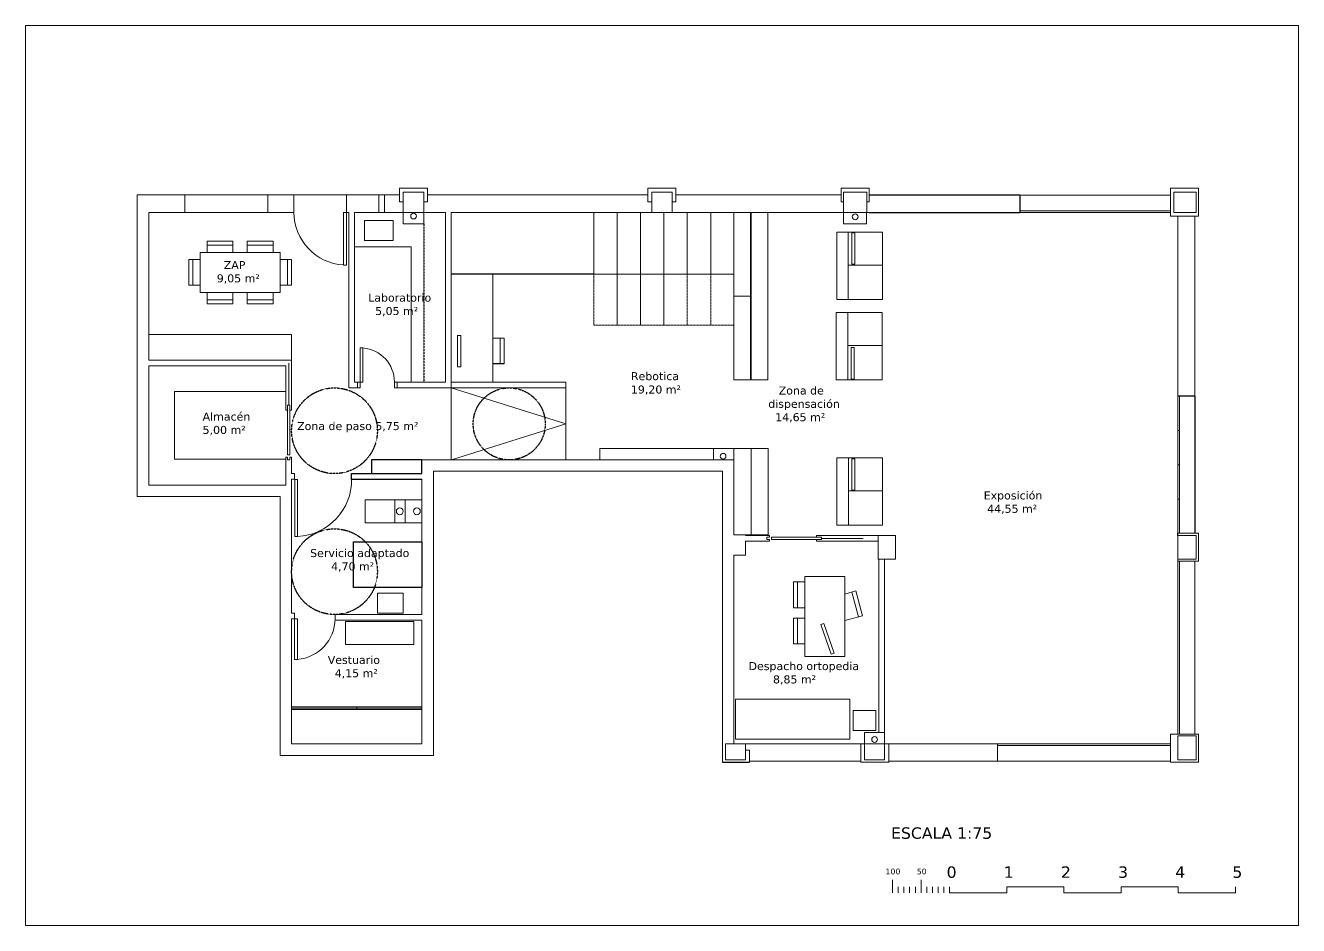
# Model space of a CAD drawing. Header units: inches. Extents: x -96389 to 34443, y 2 to 18625.
# Drawn here: x -53479 to -31204, y 2 to 15752 of the extents above; entities that cross this region are included whole.
import ezdxf

# ---------------------------------------------------------------- set-up
doc = ezdxf.new("R2010")
doc.units = ezdxf.units.IN
doc.header["$LTSCALE"] = 2
doc.header["$MEASUREMENT"] = 0
doc.linetypes.add('LÍNEAS_OCULTASX2', pattern=[0.75, 0.5, -0.25])
for name, color, linetype in [('CARPINTERÍA', 4, 'Continuous'), ('LÍNEA FINA', 4, 'Continuous'), ('LÍNEA GRUESA', 1, 'Continuous'), ('LÍNEA MEDIA', 255, 'Continuous'), ('MOBILIARIO', 8, 'Continuous'), ('TEXTO', 7, 'Continuous')]:
    doc.layers.add(name, color=color, linetype=linetype)

msp = doc.modelspace()

# ---------------------------------------------------------------- linework, layer by layer
at = {"linetype": 'LÍNEAS_OCULTASX2'}
msp.add_line((-46508, 12280), (-46508, 9510), dxfattribs=at)
msp.add_lwpolyline([(-46542, 6717), (-46542, 5917), (-47742, 5917), (-47742, 6717)], close=True)
for centre, radius in [((-48072, 8660), 750), ((-45015, 8780), 630), ((-48072, 6194), 750)]:
    msp.add_circle(centre, radius, dxfattribs=at)
at = {"layer": 'CARPINTERÍA', "lineweight": 9}
for p, q in [((-36082, 12510), (-33447, 12510)), ((-36082, 12480), (-33447, 12480)), ((-48872, 9107), (-48872, 9840)), ((-48892, 8237), (-48892, 8287)), ((-40423, 6795), (-40373, 6795)), ((-39553, 6775), (-38820, 6775)), ((-36471, 3180), (-33447, 3180)), ((-36471, 3150), (-33447, 3150))]:
    msp.add_line(p, q, dxfattribs=at)
for points in [[(-53479, 15752), (-53479, 2), (-31204, 2), (-31204, 15752)], [(-47624, 9510), (-47624, 10110), (-47574, 10110), (-47574, 9510)], [(-33287, 8665), (-33287, 9265), (-33317, 9265), (-33317, 8665)], [(-48892, 8237), (-48852, 8237), (-48852, 9107), (-48892, 9107)], [(-33287, 8065), (-33287, 8665), (-33317, 8665), (-33317, 8065)], [(-33287, 7465), (-33287, 8065), (-33317, 8065), (-33317, 7465)], [(-48722, 6808), (-48767, 6808), (-48767, 7808), (-48722, 7808)], [(-33287, 6865), (-33287, 7465), (-33317, 7465), (-33317, 6865)], [(-40423, 6795), (-40423, 6755), (-39553, 6755), (-39553, 6795)], [(-48722, 4660), (-48772, 4660), (-48772, 5370), (-48722, 5370)]]:
    msp.add_lwpolyline(points, close=True, dxfattribs=at)
for points in [[(-47862, 12480), (-47912, 12480), (-47912, 11560), (-47862, 11560), (-47862, 12480)], [(-47672, 9510), (-47624, 9510), (-47624, 9410), (-47672, 9410)], [(-46976, 9510), (-47024, 9510), (-47024, 9410), (-46976, 9410)], [(-33317, 3351), (-33317, 6375)], [(-33287, 3351), (-33287, 6375)]]:
    msp.add_lwpolyline(points, dxfattribs=at)
for centre, radius, start, end in [((-47859, 12481), 922, 180.0472, 266.7322), ((-47862, 12480), 920, 269.979, 269.993), ((-47626, 9510), 602, 0.0169, 85.004), ((-48765, 7801), 993, 272.5033, 0.5385), ((-48775, 5371), 713, 274.2842, 359.8961)]:
    msp.add_arc(centre, radius, start, end, dxfattribs=at)
at = {"layer": 'LÍNEA FINA', "lineweight": 9}
for p, q in [((-50689, 12786), (-49239, 12786)), ((-48782, 12786), (-47862, 12786)), ((-47295, 12786), (-47195, 12786)), ((-36082, 12780), (-33447, 12780)), ((-50689, 12480), (-49239, 12480)), ((-47295, 12480), (-47195, 12480)), ((-44022, 8780), (-46032, 9410)), ((-46022, 8150), (-44022, 8780))]:
    msp.add_line(p, q, dxfattribs=at)
at = {"layer": 'LÍNEA FINA'}
msp.add_line((-33017, 9265), (-33017, 6865), dxfattribs=at)
at = {"layer": 'LÍNEA FINA', "lineweight": 9}
for points in [[(-46868, 12480), (-46868, 12280), (-46508, 12280), (-46508, 12480)], [(-39167, 12480), (-39167, 12280), (-38761, 12280), (-38761, 12480)], [(-46032, 9510), (-44022, 9510), (-44022, 9410), (-46032, 9410)], [(-46032, 8150), (-46032, 9410), (-46032, 9410)], [(-44022, 9410), (-44022, 8150)], [(-41082, 8150), (-41082, 8350), (-41442, 8350), (-41442, 8150)], [(-33017, 6375), (-33017, 3351)], [(-38447, 3180), (-38447, 3380), (-38797, 3380), (-38797, 3180)], [(-33447, 2880), (-36471, 2880), (-36471, 2880)]]:
    msp.add_lwpolyline(points, dxfattribs=at)
for centre in [(-46688, 12416), (-38962, 12403), (-41272, 8214), (-38622, 3257)]:
    msp.add_circle(centre, 50, dxfattribs=at)
at = {"layer": 'LÍNEA GRUESA', "lineweight": 20}
for p, q in [((-32997, 6415), (-32997, 6825)), ((-33317, 3180), (-33317, 3230))]:
    msp.add_line(p, q, dxfattribs=at)
for points in [[(-46868, 12480), (-46508, 12480), (-46508, 12836), (-46868, 12836)], [(-42522, 12480), (-42162, 12480), (-42162, 12836), (-42522, 12836)], [(-39167, 12480), (-38757, 12480), (-38757, 12836), (-39167, 12836)], [(-33387, 12480), (-32997, 12480), (-32997, 12836), (-33387, 12836)], [(-38561, 6825), (-38561, 6415), (-38256, 6415), (-38256, 6825)], [(-33317, 6415), (-32997, 6415), (-32997, 6825), (-33317, 6825)], [(-41232, 2900), (-40882, 2900), (-40882, 3180), (-41232, 3180)], [(-38797, 2900), (-38447, 2900), (-38447, 3180), (-38797, 3180)]]:
    msp.add_lwpolyline(points, close=True, dxfattribs=at)
for points in [[(-38447, 3180), (-38797, 3180)], [(-33317, 3321), (-33317, 3321), (-32997, 3321), (-32997, 2900), (-33317, 2900), (-33317, 3321)]]:
    msp.add_lwpolyline(points, dxfattribs=at)
at = {"layer": 'LÍNEA MEDIA', "lineweight": 15}
for p, q in [((-50689, 12480), (-50689, 12786)), ((-49239, 12480), (-49239, 12786)), ((-48782, 12480), (-48782, 12786)), ((-47862, 12480), (-47862, 12786)), ((-42587, 12786), (-46443, 12786)), ((-47822, 9410), (-47822, 12480)), ((-47722, 9510), (-47722, 12480)), ((-47722, 9510), (-47722, 12480)), ((-46132, 12480), (-46508, 12480)), ((-46132, 9510), (-46132, 12480)), ((-42522, 12480), (-46032, 12480)), ((-46032, 9410), (-46032, 12480)), ((-38717, 12480), (-38761, 12480)), ((-33017, 9265), (-33017, 12415)), ((-48822, 9894), (-51322, 9894)), ((-48922, 9794), (-51322, 9794)), ((-47822, 9410), (-47672, 9410)), ((-47722, 9510), (-47672, 9510)), ((-47672, 9510), (-47672, 9410)), ((-46976, 9510), (-46132, 9510)), ((-46976, 9510), (-46976, 9410)), ((-46976, 9410), (-46032, 9410)), ((-48922, 9020), (-48892, 9020)), ((-48822, 9020), (-48852, 9020)), ((-48922, 7710), (-48922, 8200)), ((-48922, 8200), (-48892, 8200)), ((-48852, 8200), (-48822, 8200)), ((-48822, 7910), (-48822, 8200)), ((-46022, 8150), (-46542, 8150)), ((-48822, 7710), (-48822, 7810)), ((-48772, 7910), (-48772, 7810)), ((-41282, 7950), (-41282, 2860)), ((-40460, 6825), (-40460, 6795)), ((-40460, 6755), (-40460, 6725)), ((-39640, 6825), (-39640, 6795)), ((-39640, 6725), (-39640, 6755)), ((-40882, 6480), (-41082, 6480)), ((-41082, 6480), (-41082, 3180)), ((-38547, 3380), (-38547, 6415)), ((-38447, 3380), (-38447, 6415)), ((-48822, 5470), (-48772, 5470)), ((-48822, 5370), (-48772, 5370)), ((-48772, 5470), (-48772, 5370)), ((-48062, 5444), (-46542, 5444)), ((-48062, 5344), (-48062, 5444)), ((-48062, 5344), (-46542, 5344)), ((-40882, 3180), (-40882, 2999)), ((-38375, 3180), (-36471, 3180)), ((-36471, 3180), (-36471, 2880)), ((-36471, 2880), (-38375, 2880))]:
    msp.add_line(p, q, dxfattribs=at)
at = {"layer": 'LÍNEA MEDIA'}
for p, q in [((-36082, 12780), (-38717, 12780)), ((-36082, 12780), (-36082, 12480)), ((-38717, 12480), (-36082, 12480)), ((-33017, 9265), (-33317, 9265)), ((-46542, 7910), (-46542, 8150)), ((-47772, 7810), (-47772, 7910)), ((-47772, 7910), (-46542, 7910)), ((-47772, 7810), (-46542, 7810)), ((-33317, 6825), (-33317, 6865)), ((-41282, 2860), (-40810, 2860))]:
    msp.add_line(p, q, dxfattribs=at)
at = {"layer": 'LÍNEA MEDIA', "lineweight": 15}
for points in [[(-46342, 7950), (-46342, 2980), (-49022, 2980), (-49022, 7510), (-51522, 7510), (-51522, 12786)], [(-50689, 12786), (-51522, 12786)], [(-48782, 12786), (-49239, 12786)], [(-47295, 12786), (-47862, 12786)], [(-47295, 12480), (-47295, 12786)], [(-46933, 12786), (-47195, 12786)], [(-47195, 12480), (-47195, 12786)], [(-46868, 12666), (-46933, 12666), (-46933, 12906), (-46443, 12906), (-46443, 12666), (-46508, 12666)], [(-42522, 12666), (-42587, 12666), (-42587, 12906), (-42097, 12906), (-42097, 12666), (-42162, 12666)], [(-42097, 12786), (-42097, 12666)], [(-39207, 12666), (-39207, 12786), (-42097, 12786)], [(-39167, 12666), (-39207, 12666), (-39207, 12906), (-38717, 12906), (-38717, 12666), (-38749, 12666)], [(-33447, 12415), (-33447, 12415), (-33447, 12906), (-32957, 12906), (-32957, 12415), (-33197, 12415), (-33447, 12415)], [(-51322, 9894), (-51322, 12480)], [(-50689, 12480), (-51318, 12480)], [(-48782, 12480), (-49239, 12480)], [(-47822, 12480), (-47862, 12480)], [(-47295, 12480), (-47722, 12480)], [(-46868, 12480), (-47195, 12480)], [(-46508, 12480), (-46508, 12480), (-46132, 12480)], [(-46032, 12480), (-42533, 12480), (-42533, 12480)], [(-42162, 12480), (-39167, 12480)], [(-33317, 12415), (-33317, 9265)], [(-48822, 9020), (-48822, 9894)], [(-48922, 7710), (-51322, 7710), (-51322, 9794)], [(-48922, 9020), (-48922, 9794)], [(-48892, 8200), (-48892, 8150), (-48852, 8150), (-48852, 8200)], [(-46442, 8150), (-41082, 8150)], [(-40882, 6825), (-40882, 6840), (-41082, 6840), (-41082, 8150)], [(-48772, 7910), (-48822, 7910)], [(-48772, 7810), (-48822, 7810)], [(-46542, 7810), (-46542, 5444)], [(-46342, 7950), (-41282, 7950)], [(-48822, 5470), (-48822, 7710)], [(-40460, 6825), (-40882, 6825)], [(-40882, 6480), (-40882, 6725)], [(-40460, 6725), (-40882, 6725)], [(-40510, 6825), (-40460, 6825)], [(-40460, 6795), (-40510, 6795), (-40510, 6755), (-40460, 6755)], [(-38561, 6825), (-39640, 6825)], [(-38561, 6725), (-39640, 6725)], [(-33317, 6415), (-33317, 6375), (-32957, 6375), (-32957, 6865), (-33317, 6865), (-33317, 6865)], [(-40882, 6480), (-41082, 6480)], [(-46542, 5344), (-46542, 3180), (-48822, 3180), (-48822, 5370)], [(-33447, 3351), (-33197, 3351), (-32957, 3351), (-32957, 2860), (-33447, 2860), (-33447, 3351), (-33447, 3351)], [(-38797, 3180), (-40882, 3180)], [(-38865, 3180), (-38865, 3180), (-38865, 2860), (-38375, 2860), (-38375, 3180), (-38447, 3180)], [(-40810, 2860), (-40810, 2860), (-40810, 2860), (-40810, 2860), (-40810, 3070), (-40882, 3070)], [(-38865, 2880), (-40810, 2880)]]:
    msp.add_lwpolyline(points, dxfattribs=at)
msp.add_lwpolyline([(-33317, 12480), (-33317, 12480), (-33317, 12480)], close=True, dxfattribs=at)
at = {"layer": 'MOBILIARIO', "lineweight": 9}
for p, q in [((-41082, 11398), (-41082, 12480)), ((-47546, 12336), (-47046, 12336)), ((-47546, 12336), (-47546, 11989)), ((-47046, 12336), (-47046, 11989)), ((-39282, 12136), (-38482, 12136)), ((-50298, 11908), (-49848, 11908)), ((-49148, 11908), (-49598, 11908)), ((-46732, 11880), (-47722, 11880)), ((-47046, 11989), (-47546, 11989)), ((-46732, 9510), (-46732, 11880)), ((-50551, 11205), (-50551, 11655)), ((-48894, 11205), (-48894, 11655)), ((-50298, 10952), (-49848, 10952)), ((-49148, 10952), (-49598, 10952)), ((-40782, 11015), (-41082, 11015)), ((-39282, 10959), (-38482, 10959)), ((-45176, 9828), (-45176, 10278)), ((-45105, 10028), (-45105, 9828)), ((-48922, 9344), (-50872, 9344)), ((-48922, 8160), (-50872, 8160)), ((-39281, 8184), (-38481, 8184)), ((-47017, 7050), (-47017, 7450)), ((-40482, 6840), (-40882, 6840)), ((-39143, 6107), (-39143, 4707)), ((-39971, 5564), (-39971, 6014)), ((-38901, 5403), (-39019, 5837)), ((-39971, 4933), (-39971, 5383)), ((-48822, 3830), (-46542, 3830)), ((-48822, 3805), (-46542, 3805)), ((-47682, 3780), (-47682, 3830)), ((-46542, 3780), (-48822, 3780)), ((-48822, 3780), (-47053, 3780))]:
    msp.add_line(p, q, dxfattribs=at)
for points in [[(-43534, 12480), (-43534, 11398), (-43125, 11398), (-43125, 12480)], [(-43125, 12480), (-43125, 11398), (-42717, 11398), (-42717, 12480), (-42717, 12480)], [(-42717, 12480), (-42717, 11398), (-42308, 11398), (-42308, 12480), (-42308, 12480)], [(-42308, 12480), (-42308, 11398), (-41899, 11398), (-41899, 11398), (-41899, 11398)], [(-41899, 12480), (-41899, 11398), (-41490, 11398), (-41490, 11398), (-41490, 11398)], [(-41490, 12480), (-41490, 11398), (-41082, 11398), (-41082, 11398), (-41082, 11398)], [(-41082, 12478), (-41082, 9550), (-40782, 9550), (-40782, 12480)], [(-41082, 9550), (-41082, 12480)], [(-40792, 12478), (-40792, 9550), (-40492, 9550), (-40492, 12480)], [(-39282, 12136), (-39282, 10959), (-39082, 10959)], [(-38482, 12136), (-38482, 11559), (-39082, 11559), (-39082, 12136)], [(-38482, 12136), (-38482, 10959), (-39082, 10959), (-39082, 12136)], [(-50298, 11979), (-49848, 11979), (-49848, 11780)], [(-50298, 11780), (-50298, 11979)], [(-49148, 11979), (-49598, 11979), (-49598, 11780)], [(-49148, 11780), (-49148, 11979)], [(-50622, 11205), (-50622, 11655), (-50423, 11655)], [(-50423, 11780), (-49023, 11780), (-49023, 11080), (-50423, 11080), (-50423, 11780)], [(-48824, 11205), (-48824, 11655), (-49023, 11655)], [(-45304, 9510), (-45304, 9510), (-45304, 11398), (-45304, 11398)], [(-50423, 11205), (-50622, 11205)], [(-49023, 11205), (-48824, 11205)], [(-50298, 10881), (-49848, 10881), (-49848, 11080)], [(-50298, 11080), (-50298, 10881)], [(-49148, 10881), (-49598, 10881), (-49598, 11080)], [(-49148, 11080), (-49148, 10881)], [(-39282, 10959), (-38482, 10959)], [(-39292, 10727), (-39292, 9550), (-39092, 9550)], [(-39292, 10727), (-38492, 10727)], [(-38492, 10727), (-38492, 10150), (-39092, 10150), (-39092, 10727)], [(-38492, 10727), (-38492, 9550), (-39092, 9550), (-39092, 10727)], [(-48822, 9894), (-48822, 10344), (-51322, 10344)], [(-45105, 9828), (-45105, 10278), (-45304, 10278)], [(-50872, 8160), (-50872, 9344)], [(-43430, 8150), (-43430, 8350), (-41442, 8350)], [(-41082, 8350), (-41082, 8350), (-40782, 8350), (-40782, 6840)], [(-41082, 8350), (-41082, 8350)], [(-40782, 8350), (-40782, 8350), (-40482, 8350), (-40482, 6840)], [(-39281, 8184), (-39281, 7006), (-39081, 7006)], [(-39281, 8184), (-38481, 8184)], [(-38481, 8184), (-38481, 7606), (-39081, 7606), (-39081, 8184)], [(-38481, 8184), (-38481, 7006), (-39081, 7006), (-39081, 8184)], [(-46837, 7050), (-46837, 7450), (-47537, 7450), (-47537, 7050), (-46837, 7050)], [(-46837, 7450), (-46542, 7450)], [(-46837, 7050), (-46542, 7050)], [(-39843, 4707), (-39843, 6107), (-39143, 6107), (-39143, 4707), (-39843, 4707)], [(-47318, 5468), (-46868, 5468), (-46868, 5818), (-47318, 5818), (-47318, 5468)], [(-40042, 5564), (-40042, 6014), (-39843, 6014)], [(-38833, 5421), (-38951, 5856), (-39143, 5803)], [(-39843, 5564), (-40042, 5564)], [(-40042, 4933), (-40042, 5383), (-39843, 5383)], [(-39143, 5337), (-38833, 5421)], [(-47882, 4920), (-46682, 4920), (-46682, 5320), (-47882, 5320), (-47882, 4920)], [(-39843, 4933), (-40042, 4933)], [(-41057, 3965), (-41057, 3265), (-39057, 3265), (-39057, 3965), (-41057, 3965)], [(-38999, 3417), (-38599, 3417), (-38599, 3767), (-38999, 3767), (-38999, 3417)]]:
    msp.add_lwpolyline(points, dxfattribs=at)
for points in [[(-38967, 12122), (-39023, 12122), (-39023, 11572), (-38967, 11572)], [(-45861, 10328), (-45918, 10328), (-45918, 9778), (-45861, 9778)], [(-38977, 9564), (-39033, 9564), (-39033, 10114), (-38977, 10114)], [(-38966, 8170), (-39022, 8170), (-39022, 7620), (-38966, 7620)], [(-39565, 5268), (-39511, 5287), (-39329, 4768), (-39382, 4749)]]:
    msp.add_lwpolyline(points, close=True, dxfattribs=at)
at = {"layer": 'MOBILIARIO'}
for points in [[(-43534, 11398), (-46032, 11398)], [(-45105, 9828), (-45304, 9828)], [(-46542, 8150), (-47427, 8150), (-47427, 7910)]]:
    msp.add_lwpolyline(points, dxfattribs=at)
at = {"layer": 'MOBILIARIO', "linetype": 'LÍNEAS_OCULTASX2', "lineweight": 9, "ltscale": 0.5}
for points in [[(-43125, 10509), (-43534, 10509), (-43534, 11398), (-43125, 11398)], [(-42717, 10509), (-43125, 10509), (-43125, 11398), (-42717, 11398)], [(-42308, 10509), (-42717, 10509), (-42717, 11398), (-42308, 11398)]]:
    msp.add_lwpolyline(points, close=True, dxfattribs=at)
for points in [[(-41899, 10509), (-42308, 10509), (-42308, 11398), (-41899, 11398)], [(-41490, 10509), (-41899, 10509), (-41899, 11398), (-41490, 11398)], [(-41082, 10509), (-41490, 10509), (-41490, 11398), (-41082, 11398)]]:
    msp.add_lwpolyline(points, dxfattribs=at)
at = {"layer": 'MOBILIARIO', "lineweight": 9, "ltscale": 0.5}
msp.add_lwpolyline([(-41082, 10509), (-41082, 10509), (-41082, 11398), (-41082, 11398)], dxfattribs=at)
at = {"layer": 'MOBILIARIO', "lineweight": 9}
for centre in [(-46929, 7250), (-46631, 7250), (-46631, 7250), (-46631, 7250)]:
    msp.add_circle(centre, 60, dxfattribs=at)
at = {"layer": 'TEXTO', "lineweight": 9}
for p, q in [((-38309, 800), (-38309, 577)), ((-38209, 577), (-38209, 677)), ((-38109, 577), (-38109, 677)), ((-38009, 677), (-38009, 577)), ((-37909, 577), (-37909, 677)), ((-37809, 800), (-37809, 577)), ((-37709, 577), (-37709, 677)), ((-37609, 577), (-37609, 677)), ((-37509, 677), (-37509, 577)), ((-37409, 577), (-37409, 677)), ((-37309, 577), (-37309, 677)), ((-36309, 577), (-36309, 677)), ((-36309, 677), (-35309, 677)), ((-35309, 677), (-35309, 577)), ((-34309, 577), (-34309, 677)), ((-34309, 677), (-33309, 677)), ((-33309, 677), (-33309, 577)), ((-32309, 677), (-32309, 577)), ((-37309, 577), (-36309, 577)), ((-35309, 577), (-34309, 577)), ((-33309, 577), (-32309, 577))]:
    msp.add_line(p, q, dxfattribs=at)

# ---------------------------------------------------------------- texts
at = {"layer": 'TEXTO', "lineweight": 9, "attachment_point": 1}
for s, insert, char_height, width in [('{\\fVerdana|b0|i0|c0|p34;  ZAP\\P9,05 m²}', (-50132, 11630), 140, 6151.24), ('{\\fVerdana|b0|i0|c0|p34;Laboratorio\\P  5,05 m²}', (-47483, 11059), 140, 6151.24), ('{\\fVerdana|b0|i0|c0|p34; Rebotica\\P 19,20 m²}', (-42947, 9685), 140, 6151.24), ('{\\fVerdana|b0|i0|c0|p34;   Zona de \\Pdispensación\\P  14,65 m²}', (-40483, 9434), 140, 6151.24), ('{\\fVerdana|b0|i0|c0|p34;Almacén\\P5,00 m²}', (-50380, 8978), 140, 6151.24), ('{\\fVerdana|b0|i0|c0|p34;Zona de paso 5,75 m²}', (-48726, 8812), 140, 6151.24), ('{\\fVerdana|b0|i0|c0|p34;Exposición\\P 44,55 m²}', (-36713, 7598), 140, 6151.24), ('{\\fVerdana|b0|i0|c0|p34;Servicio adaptado\\P      4,70 m²}', (-48498, 6590), 140, 6151.24), ('{\\fVerdana|b0|i0|c0|p34;Vestuario\\P  4,15 m²}', (-48190, 4720), 140, 6151.24), ('{\\fVerdana|b0|i0|c0|p34;Despacho ortopedia\\P       8,85 m²}', (-40827, 4612), 140, 6151.24), ('{\\fVerdana|b0|i0|c0|p34;ESCALA 1:75}', (-38334, 1720), 200, 8787.48), ('{\\fVerdana|b0|i0|c0|p34;100}', (-38432, 998), 100, 4393.74), ('{\\fVerdana|b0|i0|c0|p34;50}', (-37886, 998), 100, 4393.74), ('{\\fVerdana|b0|i0|c0|p34;0}', (-37362, 1037), 200, 8787.48), ('{\\fVerdana|b0|i0|c0|p34;1}', (-36362, 1037), 200, 8787.48), ('{\\fVerdana|b0|i0|c0|p34;2}', (-35362, 1037), 200, 8787.48), ('{\\fVerdana|b0|i0|c0|p34;3}', (-34362, 1037), 200, 8787.48), ('{\\fVerdana|b0|i0|c0|p34;4}', (-33362, 1037), 200, 8787.48), ('{\\fVerdana|b0|i0|c0|p34;5}', (-32362, 1037), 200, 8787.48)]:
    msp.add_mtext(s, dxfattribs=dict(at, insert=insert, char_height=char_height, width=width))

doc.saveas('drawing.dxf')
